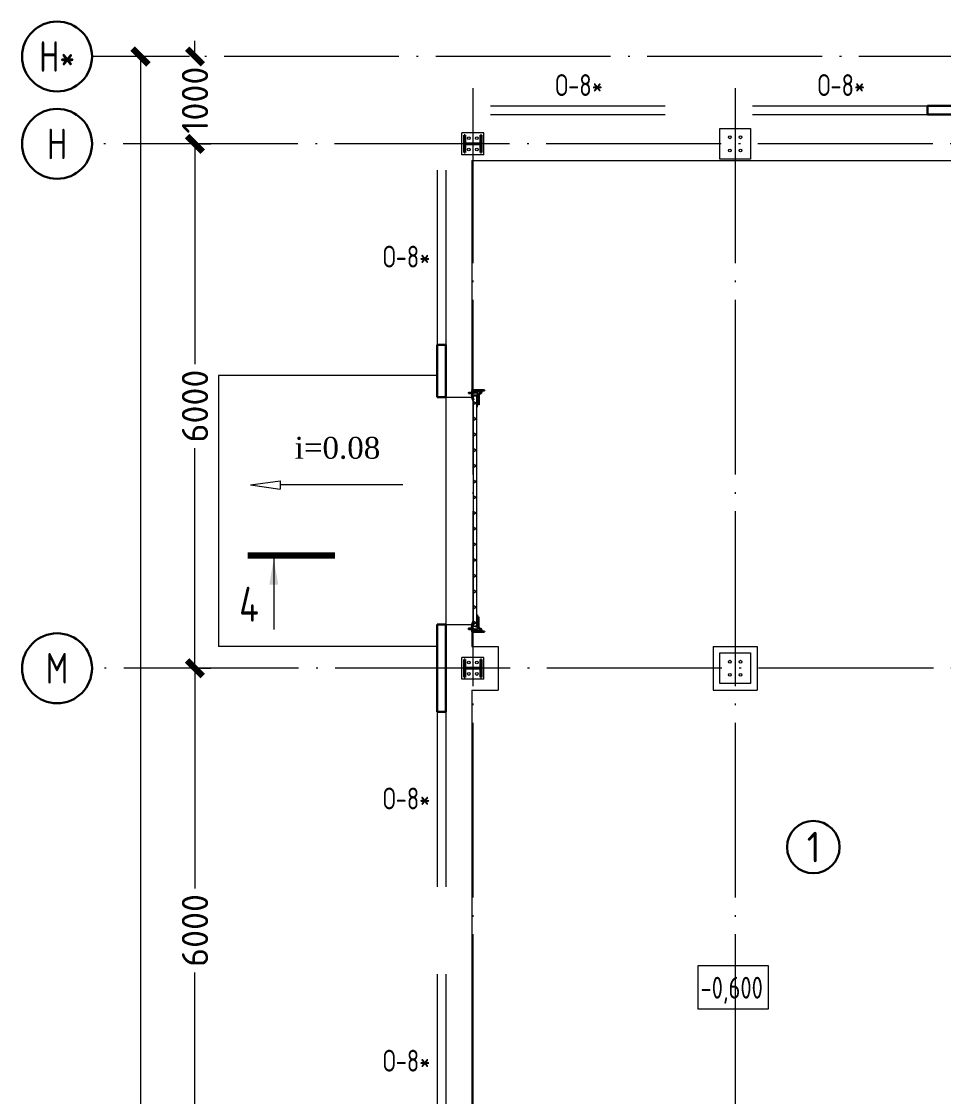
# Model space of a CAD drawing. Extents: x -965262 to 1142518, y -357520 to 71675.
# Drawn here: x -853614 to -843069, y -292146 to -279847 of the extents above; entities that cross this region are included whole.
import ezdxf

# ---------------------------------------------------------------- set-up
doc = ezdxf.new("R2010")
doc.units = 0
doc.header["$LTSCALE"] = 10
doc.linetypes.add('DOTE', pattern=[2.42, 2, -0.2, 0.02, -0.2])
doc.layers.get('0').update_dxf_attribs({"linetype": 'CONTINUOUS', "lineweight": 30})
doc.layers.get('Defpoints').update_dxf_attribs({"linetype": 'CONTINUOUS'})
doc.layers.add('DOTE', color=7, linetype='DOTE', lineweight=9)
doc.styles.add('2.5', font='times.ttf', dxfattribs={"height": 2.5})
doc.styles.add('GOST 2.304', font='isocpeur.ttf', dxfattribs={"width": 0.75, "height": 250})
doc.styles.add('GOST-2.304_Type-B', font='isocpeur.ttf', dxfattribs={"width": 0.9})
doc.styles.get("Standard").update_dxf_attribs({"font": 'isocpeur.ttf', "height": 300})
doc.dimstyles.get("Standard").update_dxf_attribs({"dimscale": 100, "dimtxt": 300, "dimasz": 1.8, "dimexe": 1.8, "dimexo": 0.625, "dimgap": 0.9, "dimtad": 0, "dimdec": 0, "dimzin": 0, "dimdsep": 46, "dimtxsty": 'Standard', "dimblk": 'ARCHTICK', "dimcen": 0.9, "dimclrd": 256, "dimclre": 256, "dimclrt": 256, "dimadec": 0, "dimazin": 0, "dimtfac": 1, "dimtdec": 0, "dimtofl": 0, "dimtmove": 0, "dimatfit": 3, "dimfxl": 1, "dimtolj": 1, "dimtzin": 0, "dimlwd": 15, "dimlwe": 15, "dimarcsym": 0})

# ---------------------------------------------------------------- blocks, each defined once
blk = doc.blocks.new('MC2')
at = {"lineweight": 15}
for p, q in [((68127, 41566), (68127, 39900)), ((69794, 41566), (68127, 41566)), ((69794, 41566), (69794, 39900)), ((69794, 39900), (68127, 39900))]:
    blk.add_line(p, q, dxfattribs=at)
for p, q in [((69627, 41400), (68294, 41400)), ((68294, 41400), (68294, 41320)), ((68934, 41320), (68294, 41320)), ((68934, 41320), (68934, 40146)), ((69627, 41320), (68987, 41320)), ((68987, 41320), (68987, 40146)), ((69627, 41400), (69627, 41320)), ((68934, 40146), (68294, 40146)), ((68294, 40146), (68294, 40066)), ((69627, 40066), (68294, 40066)), ((69627, 40146), (68987, 40146)), ((69627, 40146), (69627, 40066))]:
    blk.add_line(p, q)
for centre in [(68527, 41033), (69394, 41033), (68527, 40433), (69394, 40433)]:
    blk.add_circle(centre, 107, dxfattribs=at)
blk = doc.blocks.new('anchor.bolt')
for p, q in [((-0.07, 0), (-0.07, -0.72)), ((0.07, 0), (0.07, -0.06)), ((-0.1, -0.04), (-0.07, -0.03)), ((-0.1, -0.04), (0.09, -0.06)), ((0.07, -0.07), (-0.1, -0.04)), ((-0.1, -0.11), (-0.07, -0.1)), ((-0.1, -0.11), (0.09, -0.13)), ((0.07, -0.14), (-0.1, -0.11)), ((-0.1, -0.18), (-0.07, -0.17)), ((-0.1, -0.18), (0.09, -0.2)), ((0.07, -0.21), (-0.1, -0.18)), ((-0.1, -0.25), (-0.07, -0.24)), ((-0.1, -0.25), (0.09, -0.27)), ((0.07, -0.28), (-0.1, -0.25)), ((-0.1, -0.32), (-0.07, -0.31)), ((-0.1, -0.32), (0.09, -0.34)), ((0.07, -0.35), (-0.1, -0.32)), ((-0.1, -0.39), (-0.07, -0.38)), ((-0.1, -0.39), (0.09, -0.41)), ((0.07, -0.42), (-0.1, -0.39)), ((-0.1, -0.46), (-0.07, -0.45)), ((-0.1, -0.46), (0.09, -0.48)), ((0.07, -0.49), (-0.1, -0.46)), ((-0.1, -0.53), (-0.07, -0.52)), ((-0.1, -0.53), (0.09, -0.55)), ((0.07, -0.56), (-0.1, -0.53)), ((-0.09, -0.6), (-0.07, -0.59)), ((-0.09, -0.6), (0.09, -0.62)), ((0.07, -0.63), (-0.09, -0.6)), ((-0.07, -0.72), (0, -0.8)), ((-0.04, -0.62), (-0.06, -0.63)), ((-0.06, -0.64), (-0.06, -0.63)), ((-0.06, -0.73), (-0.06, -0.64)), ((0, -0.79), (-0.06, -0.73)), ((-0.01, -0.63), (-0.04, -0.62)), ((-0.03, -0.63), (0, -0.79)), ((-0.03, -0.63), (0.01, -0.78)), ((-0.02, -0.63), (0.01, -0.77)), ((-0.01, -0.63), (0.02, -0.76)), ((0.03, -0.69), (-0.01, -0.63)), ((0, -0.64), (0.03, -0.75)), ((0, -0.8), (0.07, -0.72)), ((0, -0.79), (0.03, -0.74)), ((0.01, -0.66), (0.03, -0.74)), ((0.03, -0.74), (0.03, -0.69)), ((0.07, -0.06), (0.09, -0.06)), ((0.09, -0.06), (0.07, -0.07)), ((0.07, -0.07), (0.07, -0.13)), ((0.07, -0.13), (0.09, -0.13)), ((0.09, -0.13), (0.07, -0.14)), ((0.07, -0.14), (0.07, -0.2)), ((0.07, -0.2), (0.09, -0.2)), ((0.09, -0.2), (0.07, -0.21)), ((0.07, -0.21), (0.07, -0.27)), ((0.07, -0.27), (0.09, -0.27)), ((0.09, -0.27), (0.07, -0.28)), ((0.07, -0.28), (0.07, -0.34)), ((0.07, -0.33), (0.09, -0.34)), ((0.09, -0.34), (0.07, -0.35)), ((0.07, -0.35), (0.07, -0.41)), ((0.07, -0.4), (0.09, -0.41)), ((0.09, -0.41), (0.07, -0.42)), ((0.07, -0.42), (0.07, -0.48)), ((0.07, -0.47), (0.09, -0.48)), ((0.09, -0.48), (0.07, -0.49)), ((0.07, -0.49), (0.07, -0.55)), ((0.07, -0.55), (0.09, -0.55)), ((0.09, -0.55), (0.07, -0.56)), ((0.07, -0.56), (0.07, -0.62)), ((0.09, -0.62), (0.07, -0.63)), ((0.07, -0.62), (0.09, -0.62)), ((0.07, -0.63), (0.07, -0.72))]:
    blk.add_line(p, q)
blk.add_arc((0.16, -0.64), 0.222, 187.9982, 219.836)
blk = doc.blocks.new('Крепеж_ворот')
at = {"lineweight": 15}
h = blk.add_hatch(dxfattribs=at)
h.set_pattern_fill('ANSI31', color=256, scale=2, angle=180)
h.set_pattern_definition([(225, (746089.599, 74802.7244), (4.49013, -4.49013), [])])
h.paths.add_polyline_path([(746087, 74804), (746087, 74802), (746091, 74802), (746094, 74802), (746094, 74804)], flags=17)
h.paths.add_polyline_path([(746116, 74802, 0.165118), (746120, 74803), (746124, 74806, -0.301689), (746131, 74807), (746135, 74805, 0.130081), (746138, 74804), (746142, 74804), (746142, 74806), (746138, 74806, -0.130081), (746136, 74807), (746133, 74809, 0.301689), (746123, 74808), (746118, 74805, -0.165112), (746116, 74804), (746064, 74804, -0.414223), (746061, 74807), (746061, 74868), (746059, 74868), (746059, 74869), (746059, 74870), (746059, 74870), (746059, 74871), (746059, 74872), (746059, 74872), (746059, 74873), (746059, 74874), (746059, 74875), (746059, 74876), (746059, 74876), (746059, 74877), (746059, 74877), (746059, 74878), (746059, 74879), (746059, 74879), (746061, 74879), (746061, 74945), (746058, 74945), (746058, 74807, 0.41422), (746064, 74802)])
h = blk.add_hatch(dxfattribs=at)
h.set_pattern_fill('ANSI31', color=256, scale=2, angle=90)
h.set_pattern_definition([(135, (736343.8085, 75928.334), (-4.490128, -4.490128), [])])
edge = h.paths.add_edge_path()
edge.add_ellipse((746065, 74838), major_axis=(-1.67, 1.67), ratio=1, start_angle=45, end_angle=135, ccw=False)
edge.add_line((746063, 74838), (746063, 74868))
edge.add_line((746063, 74868), (746061, 74868))
edge.add_line((746061, 74868), (746061, 74838))
edge.add_ellipse((746065, 74838), major_axis=(-2.89, 2.89), ratio=1, start_angle=45, end_angle=135)
edge.add_line((746065, 74834), (746097, 74834))
edge.add_line((746097, 74834), (746097, 74836))
edge.add_line((746097, 74836), (746065, 74836))
edge = h.paths.add_edge_path()
edge.add_ellipse((746065, 74890), major_axis=(2.89, 2.89), ratio=1, start_angle=106, end_angle=135)
edge.add_line((746061, 74890), (746061, 74879))
edge.add_line((746061, 74879), (746063, 74879))
edge.add_line((746063, 74879), (746063, 74890))
edge.add_ellipse((746065, 74890), major_axis=(-1.67, 1.67), ratio=1, start_angle=16, end_angle=45, ccw=False)
edge.add_line((746063, 74891), (746070, 74904))
edge.add_ellipse((746079, 74899), major_axis=(7.45, 7.45), ratio=1, start_angle=-3, end_angle=106, ccw=False)
edge.add_line((746087, 74906), (746097, 74894))
edge.add_line((746097, 74894), (746099, 74895))
edge.add_line((746099, 74895), (746088, 74907))
edge.add_ellipse((746079, 74899), major_axis=(8.67, 8.67), ratio=1, start_angle=-3, end_angle=106)
edge.add_line((746068, 74905), (746062, 74892))
h = blk.add_hatch(color=256, dxfattribs=at)
h.dxf.hatch_style = 1
h.paths.add_polyline_path([(746146, 74809), (746143, 74810, 0.10613), (746142, 74810), (746136, 74809, -0.181324), (746135, 74810, 0.335683), (746120, 74809, -0.119126), (746119, 74809, 0.371631), (746118, 74808), (746118, 74808, 0.451909), (746119, 74807, 0.124341), (746121, 74808, -0.343618), (746134, 74808, 0.181324), (746137, 74808), (746143, 74808, -0.110452), (746143, 74808), (746147, 74807, -0.710497), (746147, 74805), (746143, 74804), (746136, 74804, -0.178994), (746133, 74805, 0.369834), (746130, 74805, -0.178993), (746127, 74804), (746122, 74804, 0.120709), (746122, 74804), (746120, 74803, -0.017147), (746119, 74802, 0.538795), (746120, 74802), (746127, 74802, 0.207608), (746131, 74804, -0.433918), (746132, 74804, 0.207608), (746135, 74802), (746143, 74802, 0.079707), (746143, 74802), (746148, 74804, 0.461502), (746149, 74807, -0.250825), (746149, 74808, -0.128039), (746173, 74816, 0.416657), (746174, 74816), (746174, 74817, 0.409849), (746173, 74817, 0.127248)])
for p, q in [((746058, 74807), (746058, 74945)), ((746058, 74945), (746061, 74945)), ((746061, 74879), (746061, 74945)), ((746068, 74905), (746062, 74892)), ((746070, 74904), (746063, 74891)), ((746087, 74906), (746097, 74894)), ((746088, 74907), (746099, 74895)), ((746059, 74879), (746063, 74879)), ((746059, 74868), (746059, 74879)), ((746059, 74868), (746063, 74868)), ((746061, 74879), (746061, 74890)), ((746061, 74807), (746061, 74868)), ((746061, 74838), (746061, 74868)), ((746063, 74838), (746063, 74890)), ((746064, 74883), (746063, 74883)), ((746064, 74865), (746063, 74865)), ((746064, 74883), (746064, 74874)), ((746067, 74880), (746064, 74883)), ((746064, 74875), (746064, 74873)), ((746064, 74874), (746064, 74865)), ((746067, 74868), (746064, 74865)), ((746064, 74804), (746116, 74804)), ((746064, 74802), (746116, 74802)), ((746097, 74836), (746065, 74836)), ((746097, 74834), (746065, 74834)), ((746067, 74880), (746067, 74875)), ((746067, 74873), (746067, 74868)), ((746079, 74806), (746102, 74806)), ((746079, 74806), (746079, 74804)), ((746079, 74804), (746102, 74804)), ((746082, 74814), (746081, 74813)), ((746081, 74813), (746081, 74806)), ((746099, 74814), (746082, 74814)), ((746086, 74813), (746086, 74806)), ((746095, 74813), (746095, 74806)), ((746097, 74894), (746099, 74895)), ((746097, 74834), (746097, 74836)), ((746099, 74814), (746100, 74813)), ((746100, 74813), (746100, 74806)), ((746102, 74806), (746102, 74804)), ((746118, 74805), (746123, 74808)), ((746120, 74803), (746124, 74806)), ((746135, 74805), (746131, 74807)), ((746136, 74807), (746133, 74809)), ((746142, 74806), (746138, 74806)), ((746138, 74804), (746142, 74804)), ((746142, 74806), (746142, 74804)), ((746142, 74804), (746142, 74806)), ((746143, 74804), (746147, 74805)), ((746143, 74802), (746148, 74804)), ((746174, 74817), (746174, 74816))]:
    blk.add_line(p, q)
for p, q in [((746073, 74842), (746073, 74905)), ((746061, 74879), (746061, 74881)), ((746061, 74834), (746061, 74868)), ((746063, 74883), (746063, 74874)), ((746063, 74874), (746063, 74865)), ((746073, 74896), (746077, 74892)), ((746073, 74851), (746077, 74855)), ((746074, 74886), (746074, 74861)), ((746074, 74880), (746076, 74880)), ((746074, 74867), (746076, 74867)), ((746076, 74886), (746076, 74883)), ((746076, 74883), (746076, 74886)), ((746076, 74886), (746077, 74886)), ((746076, 74864), (746076, 74883)), ((746077, 74873), (746076, 74880)), ((746076, 74880), (746076, 74867)), ((746077, 74873), (746076, 74867)), ((746076, 74864), (746076, 74861)), ((746076, 74864), (746076, 74861)), ((746076, 74861), (746077, 74861)), ((746077, 74886), (746077, 74892)), ((746077, 74861), (746077, 74855)), ((746081, 74898), (746081, 74886)), ((746081, 74849), (746081, 74861)), ((746087, 74898), (746082, 74898)), ((746082, 74886), (746087, 74886)), ((746082, 74861), (746087, 74861)), ((746087, 74849), (746082, 74849)), ((746087, 74899), (746087, 74898)), ((746087, 74886), (746087, 74898)), ((746087, 74886), (746098, 74886)), ((746087, 74849), (746087, 74861)), ((746087, 74861), (746098, 74861)), ((746087, 74847), (746087, 74849)), ((746099, 74885), (746099, 74883)), ((746099, 74883), (746099, 74864)), ((746099, 74882), (746100, 74882)), ((746099, 74865), (746100, 74865)), ((746099, 74862), (746099, 74864)), ((746100, 74861), (746100, 74886)), ((746100, 74886), (746110, 74886)), ((746100, 74861), (746110, 74861)), ((746110, 74861), (746110, 74886)), ((746110, 74881), (746225, 74881)), ((746110, 74865), (746212, 74865)), ((746114, 74877), (746225, 74877)), ((746250, 74859), (746250, 74863))]:
    blk.add_line(p, q, dxfattribs=at)
at = {"lineweight": 15, "ltscale": 0.5}
for p, q in [((746076, 74886), (746074, 74886)), ((746076, 74861), (746074, 74861))]:
    blk.add_line(p, q, dxfattribs=at)
at = {"lineweight": 15, "extrusion": (-1.7375e-14, 1, 0)}
for p, q in [((746113, 74884), (746225, 74884)), ((746113, 74863), (746113, 74884)), ((746113, 74863), (746136, 74863)), ((746117, 74857), (746117, 74829)), ((746117, 74826), (746119, 74823)), ((746119, 74823), (746123, 74825)), ((746121, 74857), (746121, 74829)), ((746123, 74825), (746121, 74828)), ((746123, 74863), (746123, 74863)), ((746250, 74863), (746123, 74863)), ((746250, 74859), (746123, 74859)), ((746124, 74840), (746124, 74849)), ((746136, 74882), (746157, 74882)), ((746136, 74863), (746136, 74882)), ((746157, 74882), (746157, 74863)), ((746157, 74863), (746212, 74863))]:
    blk.add_line(p, q, dxfattribs=at)
at = {"lineweight": 15, "ltscale": 0.5, "extrusion": (-1.7375e-14, 1, 0)}
for p, q in [((746113, 74880), (746225, 74880)), ((746136, 74866), (746113, 74866)), ((746115, 74871), (746120, 74871)), ((746121, 74857), (746117, 74857)), ((746117, 74852), (746117, 74854)), ((746121, 74840), (746117, 74840)), ((746117, 74837), (746117, 74835)), ((746121, 74829), (746117, 74829)), ((746120, 74839), (746120, 74850)), ((746124, 74848), (746120, 74848)), ((746124, 74841), (746120, 74841)), ((746123, 74869), (746123, 74863)), ((746123, 74863), (746123, 74859)), ((746140, 74863), (746140, 74859)), ((746153, 74863), (746153, 74859)), ((746212, 74866), (746157, 74866)), ((746173, 74863), (746173, 74859))]:
    blk.add_line(p, q, dxfattribs=at)
at = {"lineweight": 15, "extrusion": (-2.77556e-16, -1, 0)}
for p, q in [((746225, 74866), (746114, 74866)), ((746128, 74866), (746128, 74863)), ((746138, 74866), (746138, 74863)), ((746164, 74866), (746164, 74863)), ((746174, 74866), (746174, 74863)), ((746201, 74866), (746201, 74863)), ((746210, 74866), (746210, 74863)), ((746225, 74884), (746225, 74863))]:
    blk.add_line(p, q, dxfattribs=at)
at = {"extrusion": (-1, -4.26669e-14, 0)}
for p, q in [((746118, 74808), (746118, 74808)), ((746136, 74809), (746142, 74810)), ((746143, 74808), (746137, 74808)), ((746143, 74810), (746146, 74809)), ((746147, 74807), (746143, 74808))]:
    blk.add_line(p, q, dxfattribs=at)
at = {"extrusion": (-1, -4.2422e-14, 1.22461e-16)}
for p, q in [((746119, 74803), (746122, 74804)), ((746127, 74802), (746120, 74802)), ((746122, 74804), (746127, 74804)), ((746143, 74802), (746135, 74802)), ((746136, 74804), (746143, 74804))]:
    blk.add_line(p, q, dxfattribs=at)
at = {"lineweight": 15}
for centre, radius, start, end in [((746079, 74899), 8.28, 0, 136.0097), ((746079, 74847), 8.28, 223.9903, 0), ((746077, 74883), 0.956, 180, 270), ((746077, 74883), 0.75, 180, 270), ((746077, 74864), 0.956, 90, 180), ((746077, 74864), 0.75, 90, 180), ((746076, 74892), 0.375, 0, 45), ((746076, 74855), 0.375, 315, 0), ((746082, 74898), 0.375, 91, 180), ((746082, 74886), 0.75, 180, 270), ((746082, 74861), 0.75, 90, 180), ((746082, 74849), 0.375, 180, 269), ((746098, 74885), 0.375, 0, 90), ((746098, 74862), 0.375, 270, 0), ((746123, 74857), 5.92, 90, 180), ((746123, 74829), 5.92, 180, 199.6464), ((746123, 74857), 1.87, 90, 180), ((746129, 74855), 8.15, 194.9986, 233.9214), ((746129, 74833), 8.15, 126.0786, 165.0014), ((746123, 74829), 1.87, 180, 185.5313)]:
    blk.add_arc(centre, radius, start, end, dxfattribs=at)
for centre, radius, start, end in [((746064, 74807), 5.62, 180, 270), ((746064, 74807), 3.11, 180, 270), ((746082, 74804), 10.4, 68.2753, 87.8782), ((746091, 74798), 16.2, 73.306, 107.292), ((746099, 74804), 10.4, 92.1218, 111.7247), ((746116, 74807), 3.11, 270, 307.5043), ((746116, 74807), 5.62, 270, 307.5043), ((746119, 74808), 0.586, 91.7247, 173.2711), ((746119, 74807), 0.586, 173.2711, 270.547), ((746118, 74812), 3.52, 271.7247, 298.8983), ((746118, 74812), 5.21, 270.547, 298.8983), ((746128, 74799), 12.4, 54.8903, 129.1143), ((746128, 74799), 10.7, 54.8903, 130.7448), ((746128, 74801), 8.97, 60.3534, 127.5043), ((746128, 74801), 8.97, 60.3534, 127.5043), ((746128, 74801), 8.97, 60.3534, 127.5043), ((746128, 74801), 6.46, 60.3534, 127.5043), ((746136, 74811), 3.54, 234.8903, 276), ((746136, 74811), 1.86, 234.8903, 276), ((746138, 74810), 5.62, 240.3534, 270), ((746138, 74810), 3.11, 240.3534, 270), ((746143, 74810), 0.292, 71.7675, 96), ((746143, 74808), 0.292, 70.7873, 96), ((746176, 74761), 56.8, 93.2805, 122.2878), ((746147, 74806), 0.562, 289.2127, 70.7873), ((746147, 74806), 2.25, 288.2291, 27.3228), ((746176, 74765), 50.3, 93.6593, 122.8448), ((746150, 74807), 0.586, 151, 207.3228), ((746173, 74817), 0.6, 4.1357, 93.2805), ((746173, 74816), 0.6, 273.6593, 4.1357)]:
    blk.add_arc(centre, radius, start, end)
at = {"lineweight": 15, "ltscale": 0.5}
for centre, radius, start, end in [((746119, 74852), 2.25, 195, 270), ((746119, 74836), 2.25, 90, 165), ((746119, 74850), 0.375, 0, 90), ((746119, 74839), 0.375, 270, 0)]:
    blk.add_arc(centre, radius, start, end, dxfattribs=at)
at = {"extrusion": (-1.22461e-16, -5.20252e-30, -1)}
for centre, radius, start, end in [((-746120, 74802), 0.187, 270, 62.4687), ((-746122, 74803), 0.586, 62.4687, 90), ((-746127, 74809), 4.69, 229.4077, 270), ((-746127, 74807), 4.69, 223.0863, 270), ((-746131, 74803), 2.32, 49.4077, 130.5923), ((-746131, 74803), 0.637, 43.0863, 136.9137), ((-746135, 74807), 4.69, 270, 316.9137), ((-746136, 74809), 4.69, 270, 310.5923), ((-746143, 74804), 0.292, 250.7873, 270), ((-746143, 74802), 0.292, 251.7709, 270)]:
    blk.add_arc(centre, radius, start, end, dxfattribs=at)
at = {"extrusion": (0, 0, -1)}
for centre, major_axis, start_param, end_param in [((746079, 74899), (8.67, 8.67), 4.433136, 6.335545), ((746079, 74899), (7.45, 7.45), 4.433136, 6.335545), ((746065, 74890), (2.89, 2.89), 3.926991, 4.433136), ((746065, 74838), (-2.89, 2.89), 3.926991, 5.497787), ((746065, 74890), (-1.67, 1.67), 5.497787, 6.003933), ((746065, 74838), (-1.67, 1.67), 3.926991, 5.497787)]:
    blk.add_ellipse(centre, major_axis=major_axis, ratio=1, start_param=start_param, end_param=end_param, dxfattribs=at)
for points in [[(746067, 74875), (746066, 74875), (746064, 74875)], [(746064, 74873), (746066, 74873), (746067, 74873)]]:
    blk.add_rational_spline(points, [1, 1.01284142743, 1], degree=2)
at = {"lineweight": 15, "ltscale": 0.5}
for points, knots in [([(746115, 74871), (746115, 74871), (746114, 74871), (746114, 74871), (746114, 74872), (746113, 74872), (746113, 74872), (746113, 74873), (746113, 74873), (746113, 74873)], [0.37141352, 0.37141352, 0.37141352, 0.37141352, 0.39402571, 0.39402571, 0.41663789, 0.41663789, 0.43959523, 0.43959523, 0.46255257, 0.46255257, 0.46255257, 0.46255257]), ([(746123, 74869), (746123, 74869), (746123, 74869), (746122, 74870), (746122, 74870), (746122, 74871), (746122, 74871), (746121, 74871), (746121, 74871), (746120, 74871)], [0.28027447, 0.28027447, 0.28027447, 0.28027447, 0.30323181, 0.30323181, 0.32618916, 0.32618916, 0.34880134, 0.34880134, 0.37141352, 0.37141352, 0.37141352, 0.37141352])]:
    blk.add_open_spline(points, degree=3, knots=knots, dxfattribs=at)
at = {"lineweight": 15}
for points in [[(746117, 74827), (746117, 74827), (746117, 74826), (746117, 74826)], [(746121, 74828), (746121, 74828), (746121, 74828), (746121, 74829)]]:
    blk.add_open_spline(points, degree=3, dxfattribs=at)
at = {"xscale": -50.80000000000001, "yscale": 50.80000000000001, "zscale": 50.80000000000001}
blk.add_blockref('anchor.bolt', (746091, 74804), dxfattribs=at)
blk = doc.blocks.new('_ArchTick')
at = {"color": 0, "linetype": 'ByBlock', "lineweight": 0, "const_width": 0.4}
blk.add_lwpolyline([(-0.5, -0.5), (0.5, 0.5)], dxfattribs=at)
blk = doc.blocks.new('*D2701')
at = {"lineweight": 15, "transparency": 16777216}
for p, q in [((-851630, -287247), (-851630, -289767)), ((-851567, -287247), (-851450, -287247)), ((-851630, -293247), (-851630, -290727)), ((-851567, -293247), (-851450, -293247))]:
    blk.add_line(p, q, dxfattribs=at)
at = {"layer": 'Defpoints', "color": 0, "lineweight": 30, "transparency": 16777216}
for p in [(-851630, -287247), (-851630, -287247), (-851630, -293247, 1451)]:
    blk.add_point(p, dxfattribs=at)
at = {"lineweight": 15, "transparency": 16777216, "xscale": 180, "yscale": 180, "zscale": 180}
for p, rotation in [((-851630, -287247), 90), ((-851630, -293247), 270)]:
    blk.add_blockref('_ArchTick', p, dxfattribs=dict(at, rotation=rotation))
at = {"lineweight": 15, "transparency": 16777216, "insert": (-851630, -290247), "char_height": 300, "attachment_point": 5, "rotation": 90}
blk.add_mtext('\\A1;6000', dxfattribs=at)
blk = doc.blocks.new('*D2702')
at = {"lineweight": 15, "transparency": 16777216}
for p, q in [((-851630, -281247), (-851630, -283767)), ((-851567, -281247), (-851450, -281247)), ((-851630, -287247), (-851630, -284727)), ((-851567, -287247), (-851450, -287247))]:
    blk.add_line(p, q, dxfattribs=at)
at = {"layer": 'Defpoints', "color": 0, "lineweight": 30, "transparency": 16777216}
for p in [(-851630, -281247), (-851630, -281247), (-851630, -287247, 1451)]:
    blk.add_point(p, dxfattribs=at)
at = {"lineweight": 15, "transparency": 16777216, "xscale": 180, "yscale": 180, "zscale": 180}
for p, rotation in [((-851630, -281247), 90), ((-851630, -287247), 270)]:
    blk.add_blockref('_ArchTick', p, dxfattribs=dict(at, rotation=rotation))
at = {"lineweight": 15, "transparency": 16777216, "insert": (-851630, -284247), "char_height": 300, "attachment_point": 5, "rotation": 90}
blk.add_mtext('\\A1;6000', dxfattribs=at)
blk = doc.blocks.new('*D2703')
at = {"lineweight": 15, "transparency": 16777216}
for p, q in [((-851630, -280247), (-851630, -280067)), ((-851692, -280247), (-851810, -280247)), ((-851692, -281247), (-851810, -281247)), ((-851630, -281247), (-851630, -281427))]:
    blk.add_line(p, q, dxfattribs=at)
at = {"layer": 'Defpoints', "color": 0, "lineweight": 30, "transparency": 16777216}
for p in [(-851630, -280247), (-851630, -280247), (-851630, -281247, 1451)]:
    blk.add_point(p, dxfattribs=at)
at = {"lineweight": 15, "transparency": 16777216, "xscale": 180, "yscale": 180, "zscale": 180}
for p, rotation in [((-851630, -280247), 270), ((-851630, -281247), 90)]:
    blk.add_blockref('_ArchTick', p, dxfattribs=dict(at, rotation=rotation))
at = {"lineweight": 15, "transparency": 16777216, "insert": (-851630, -280747), "char_height": 300, "attachment_point": 5, "rotation": 90}
blk.add_mtext('\\A1;1000', dxfattribs=at)
blk = doc.blocks.new('*D2704')
at = {"lineweight": 15, "transparency": 16777216}
for p, q in [((-852315, -280247), (-852433, -280247)), ((-852253, -280247), (-852253, -298162)), ((-852253, -317247), (-852253, -299332)), ((-851580, -317247), (-852433, -317247))]:
    blk.add_line(p, q, dxfattribs=at)
at = {"layer": 'Defpoints', "color": 0, "lineweight": 30, "transparency": 16777216}
for p in [(-852253, -280247), (-852253, -280247), (-851518, -317247)]:
    blk.add_point(p, dxfattribs=at)
at = {"lineweight": 15, "transparency": 16777216, "xscale": 180, "yscale": 180, "zscale": 180}
for p, rotation in [((-852253, -280247), 90), ((-852253, -317247), 270)]:
    blk.add_blockref('_ArchTick', p, dxfattribs=dict(at, rotation=rotation))
at = {"lineweight": 15, "transparency": 16777216, "insert": (-852253, -298747), "char_height": 300, "attachment_point": 5, "rotation": 90}
blk.add_mtext('\\A1;37000', dxfattribs=at)

msp = doc.modelspace()

# ---------------------------------------------------------------- hatches: boundary and pattern name
at = {"lineweight": 15}
h = msp.add_hatch(dxfattribs=at)
h.set_pattern_fill('ANSI37', color=256, scale=40)
h.set_pattern_definition([(45, (-1002525.63, 646680.33), (-89.802561, 89.802561), []), (135, (-1002525.63, 646680.33), (-89.802561, -89.802561), [])])
h.paths.add_polyline_path([(-848406.1, -286763.4), (-848406.1, -284130.6), (-848446.1, -284130.6), (-848446.1, -286763.4)])

# ---------------------------------------------------------------- linework, layer by layer
for p, q in [((-848252, -280812), (-846252, -280812)), ((-848252, -280912), (-846252, -280912)), ((-845252, -280812), (-843252, -280812)), ((-845252, -280912), (-843252, -280912)), ((-845627, -281422, -1451.3), (-845627, -281072, -1451.3)), ((-845627, -281072, -1451.3), (-845277, -281072, -1451.3)), ((-845277, -281072, -1451.3), (-845277, -281422, -1451.3)), ((-848462, -281437), (-848462, -284147)), ((-848462, -281437), (-842472, -281437)), ((-845277, -281422, -1451.3), (-845627, -281422, -1451.3)), ((-848862, -281547), (-848862, -283547)), ((-848762, -281547), (-848762, -283547)), ((-848862, -283896.9, 1808.5), (-851362, -283896.9, 1808.5)), ((-851362, -283896.9, 1808.5), (-851362, -286996.9, 1808.5)), ((-848762, -284147), (-848762, -286747)), ((-848762, -284147), (-848462, -284147)), ((-848446.1, -286763.4, 1808.5), (-848446.1, -284130.6, 1808.5)), ((-848446.1, -284130.6, 1808.5), (-848406.1, -284130.6, 1808.5)), ((-848406.1, -286763.4, 1808.5), (-848406.1, -284130.6, 1808.5)), ((-850995.6, -285149.9, 1808.5), (-850656.3, -285100.9, 1808.5)), ((-850995.6, -285149.9, 1808.5), (-850656.3, -285198.9, 1808.5)), ((-850656.3, -285100.9, 1808.5), (-850656.3, -285198.9, 1808.5)), ((-849251.7, -285149.9, 1808.5), (-850656.3, -285149.9, 1808.5)), ((-848762, -286747), (-848462, -286747)), ((-848462, -286747), (-848462, -286997, -904.3)), ((-848446.1, -286763.4, 1808.5), (-848406.1, -286763.4, 1808.5)), ((-848862, -286996.9, 1808.5), (-851362, -286996.9, 1808.5)), ((-848462, -286997), (-848162, -286997)), ((-848162, -286997, -904.3), (-848162, -287497, -861.5)), ((-845702, -286997, -1451.3), (-845202, -286997)), ((-845702, -286997, -1451.3), (-845702, -287497)), ((-845202, -286997), (-845202, -287497)), ((-845627, -287422, -1451.3), (-845627, -287072, -1451.3)), ((-845627, -287072, -1451.3), (-845277, -287072, -1451.3)), ((-845277, -287072, -1451.3), (-845277, -287422, -1451.3)), ((-845277, -287422, -1451.3), (-845627, -287422, -1451.3)), ((-848462, -287497, -861.5), (-848462, -292997, -390.5)), ((-848462, -287497), (-848162, -287497)), ((-845702, -287497), (-845202, -287497)), ((-848862, -287746.9), (-848862, -289746.9)), ((-848762, -287746.9), (-848762, -289746.9)), ((-848862, -290746.9), (-848862, -292746.9)), ((-848762, -290746.9), (-848762, -292746.9)), ((-845874.9, -290647.4, 1808.5), (-845074.9, -290647.4, 1808.5)), ((-845874.9, -291147.4, 1808.5), (-845874.9, -290647.4, 1808.5)), ((-845074.9, -290647.4, 1808.5), (-845074.9, -291147.4, 1808.5)), ((-845074.9, -291147.4, 1808.5), (-845874.9, -291147.4, 1808.5))]:
    msp.add_line(p, q, dxfattribs=at)
at = {"extrusion": (0, 0, -1)}
for p, q in [((-843252, -280912), (-843252, -280812)), ((-843252, -280812), (-842787, -280812)), ((-842787, -280912), (-843252, -280912)), ((-848862, -284147), (-848862, -283547)), ((-848862, -283547), (-848762, -283547)), ((-848762, -283547), (-848762, -284147)), ((-848762, -284147), (-848862, -284147)), ((-848862, -287746.9), (-848862, -286747)), ((-848862, -286747), (-848762, -286747)), ((-848762, -286747), (-848762, -287746.9)), ((-848762, -287746.9), (-848862, -287746.9))]:
    msp.add_line(p, q, dxfattribs=at)
at = {"lineweight": 0}
msp.add_line((-848452, -281243), (-848452, -281251), dxfattribs=at)
at = {"lineweight": 15, "ltscale": 100}
msp.add_line((-850728.8, -285991.7, -1451.3), (-850728.8, -286801.7, -1451.3), dxfattribs=at)
at = {"lineweight": 15, "ltscale": 100, "const_width": 70, "elevation": -1451.3}
msp.add_lwpolyline([(-851028.8, -285956.7), (-850028.8, -285956.7)], dxfattribs=at)
at = {"lineweight": 15}
for centre in [(-845512, -281172, -1451.3), (-845392, -281172, -1451.3), (-845512, -281322, -1451.3), (-845392, -281322, -1451.3), (-845512, -287172, -1451.3), (-845392, -287172, -1451.3), (-845512, -287322, -1451.3), (-845392, -287322, -1451.3)]:
    msp.add_circle(centre, 16, dxfattribs=at)
msp.add_circle((-844558.1, -289292.8, -4711.1), 300)
at = {"lineweight": 15, "ltscale": 100}
msp.add_solid([(-850728.8, -285991.7, -1451.3), (-850779.1, -286292.1, -1451.3), (-850678.5, -286292.1, -1451.3)], dxfattribs=at)
at = {"layer": 'DOTE', "ltscale": 100}
for p, q in [((-829937.1, -280247, -1451.3), (-852807.2, -280247, -1451.3)), ((-799632.7, -281247, -1451.3), (-852807.2, -281247, -1451.3)), ((-853607.2, -287247, -1451.3), (-853613.9, -287247, -1451.3)), ((-799625.2, -287247, -1451.3), (-852807.2, -287247, -1451.3))]:
    msp.add_line(p, q, dxfattribs=at)
at = {"layer": 'DOTE', "ltscale": 100, "extrusion": (0, -1, 0)}
for p, q in [((-848452, -280610.2, -1451.3), (-848452, -355782.3, -1451.3)), ((-845452, -280610.2, -1451.3), (-845452, -299692.6, -1451.3))]:
    msp.add_line(p, q, dxfattribs=at)
at = {"layer": 'DOTE', "linetype": 'Continuous', "lineweight": 30}
for centre in [(-853207.2, -280247, -1451.3), (-853207.2, -281247, -1451.3), (-853207.2, -287247, -1451.3)]:
    msp.add_circle(centre, 400, dxfattribs=at)

# ---------------------------------------------------------------- block references
at = {"lineweight": 15, "xscale": 0.1500000000232831, "yscale": 0.1500000000232831, "zscale": 0.1500000000232831, "rotation": 270}
for p in [(-854561.9, -270902.9), (-854561.9, -276902.9)]:
    msp.add_blockref('MC2', p, dxfattribs=at)
at = {"rotation": 270}
msp.add_blockref('Крепеж_ворот', (-923263.6, 461993.3, 1808.5), dxfattribs=at)
at = {"xscale": -1, "rotation": 270}
msp.add_blockref('Крепеж_ворот', (-923263.6, -1032887.3, 1808.5), dxfattribs=at)

# ---------------------------------------------------------------- texts
at = {"width": 0.75}
for p in [(-847509.1, -280699.6, 10315.2), (-844509.1, -280699.6, 10315.2), (-849481.3, -282661.9, 11766.4), (-849481.3, -288861.8, 11766.4), (-849481.3, -291861.8, 11766.4)]:
    msp.add_text('О-8*', height=250, dxfattribs=at).set_placement(p)
at = {"style": '2.5'}
msp.add_text('i=0.08', height=250, dxfattribs=at).set_placement((-850489.5, -284849.4, 1808.5))
at = {"lineweight": 15, "ltscale": 100, "style": 'GOST 2.304', "width": 0.75}
msp.add_text('4', height=400, dxfattribs=at).set_placement((-851124.5, -286714.1, -1451.3))
at = {"style": 'GOST 2.304', "width": 0.75}
msp.add_text('-0,600', height=250, dxfattribs=at).set_placement((-845848.2, -291026.7, 1808.5))
at = {"insert": (-844558.1, -289292.8), "char_height": 350, "width": 800, "attachment_point": 5, "style": 'GOST-2.304_Type-B'}
msp.add_mtext('{\\fISOCPEUR|b0|i0|c0|p34;\\T0.95;1}', dxfattribs=at)
at = {"layer": 'DOTE', "linetype": 'Continuous', "lineweight": 30, "ltscale": 100, "char_height": 350, "width": 800, "attachment_point": 5, "style": 'GOST 2.304'}
for s, insert in [('Н*', (-853207.2, -280247, -1451.3)), ('Н', (-853207.2, -281247, -1451.3)), ('М', (-853207.2, -287247, -1451.3))]:
    msp.add_mtext(s, dxfattribs=dict(at, insert=insert))

# ---------------------------------------------------------------- dimensions: what is measured, and where the dimension line sits
at = {"lineweight": 15}
for base, p1, p2, picture, middle in [((-852252.7, -280247), (-851517.7, -317247), (-852252.7, -280247), '*D2704', (-852252.7, -298747)), ((-851630, -280247, -1451.3), (-851630, -281247), (-851630, -280247, -1451.3), '*D2703', (-851630, -280747, -1451.3)), ((-851630, -281247, -1451.3), (-851630, -287247), (-851630, -281247, -1451.3), '*D2702', (-851630, -284247, -1451.3)), ((-851630, -287247, -1451.3), (-851630, -293247), (-851630, -287247, -1451.3), '*D2701', (-851630, -290247, -1451.3))]:
    dim = msp.add_linear_dim(base=base, p1=p1, p2=p2, angle=90, dimstyle='Standard', dxfattribs=at)
    dim.commit()
    dim.dimension.update_dxf_attribs({"geometry": picture, "text_midpoint": middle})

doc.saveas('drawing.dxf')
